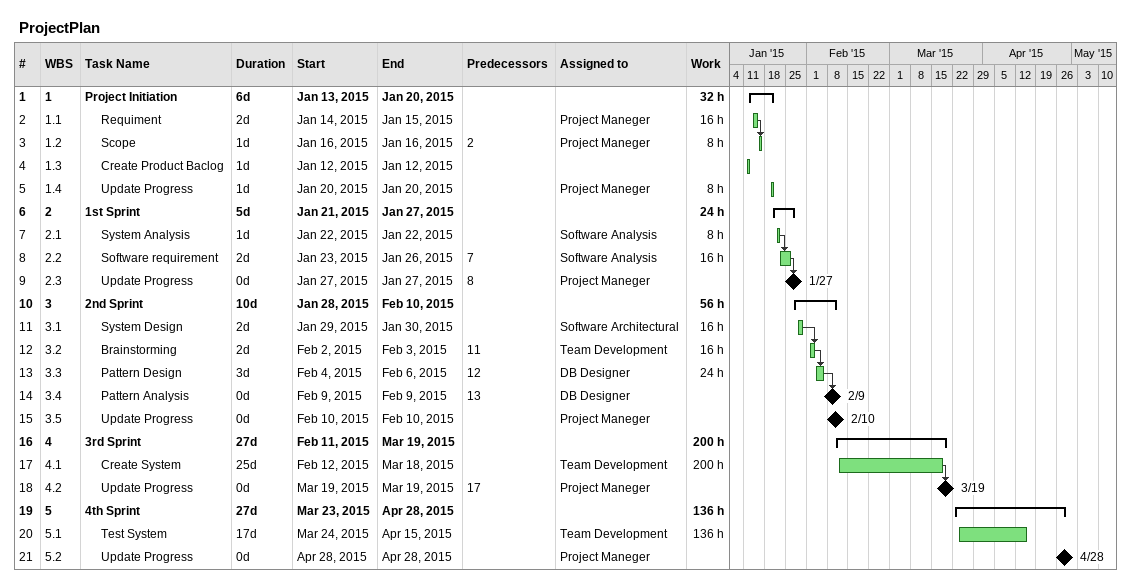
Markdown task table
ProjectPlan

| ID | WBS | Task | Duration | Start | Finish | Predecessors | Resources | Work (h) |
|---|---|---|---|---|---|---|---|---|
| 1 | 1 | **Project Initiation** | 6d | 2015-01-13 | 2015-01-20 |  |  | 32 |
| 2 | 1.1 | Requiment | 2d | 2015-01-14 | 2015-01-15 |  | Project Maneger | 16 |
| 3 | 1.2 | Scope | 1d | 2015-01-16 | 2015-01-16 | 2 | Project Maneger | 8 |
| 4 | 1.3 | Create Product Baclog | 1d | 2015-01-12 | 2015-01-12 |  |  |  |
| 5 | 1.4 | Update Progress | 1d | 2015-01-20 | 2015-01-20 |  | Project Maneger | 8 |
| 6 | 2 | **1st Sprint** | 5d | 2015-01-21 | 2015-01-27 |  |  | 24 |
| 7 | 2.1 | System Analysis | 1d | 2015-01-22 | 2015-01-22 |  | Software Analysis | 8 |
| 8 | 2.2 | Software requirement | 2d | 2015-01-23 | 2015-01-26 | 7 | Software Analysis | 16 |
| 9 | 2.3 | Update Progress | 0d | 2015-01-27 | 2015-01-27 | 8 | Project Maneger |  |
| 10 | 3 | **2nd Sprint** | 10d | 2015-01-28 | 2015-02-10 |  |  | 56 |
| 11 | 3.1 | System Design | 2d | 2015-01-29 | 2015-01-30 |  | Software Architectural | 16 |
| 12 | 3.2 | Brainstorming | 2d | 2015-02-02 | 2015-02-03 | 11 | Team Development | 16 |
| 13 | 3.3 | Pattern Design | 3d | 2015-02-04 | 2015-02-06 | 12 | DB Designer | 24 |
| 14 | 3.4 | Pattern Analysis | 0d | 2015-02-09 | 2015-02-09 | 13 | DB Designer |  |
| 15 | 3.5 | Update Progress | 0d | 2015-02-10 | 2015-02-10 |  | Project Maneger |  |
| 16 | 4 | **3rd Sprint** | 27d | 2015-02-11 | 2015-03-19 |  |  | 200 |
| 17 | 4.1 | Create System | 25d | 2015-02-12 | 2015-03-18 |  | Team Development | 200 |
| 18 | 4.2 | Update Progress | 0d | 2015-03-19 | 2015-03-19 | 17 | Project Maneger |  |
| 19 | 5 | **4th Sprint** | 27d | 2015-03-23 | 2015-04-28 |  |  | 136 |
| 20 | 5.1 | Test System | 17d | 2015-03-24 | 2015-04-15 |  | Team Development | 136 |
| 21 | 5.2 | Update Progress | 0d | 2015-04-28 | 2015-04-28 |  | Project Maneger |  |
